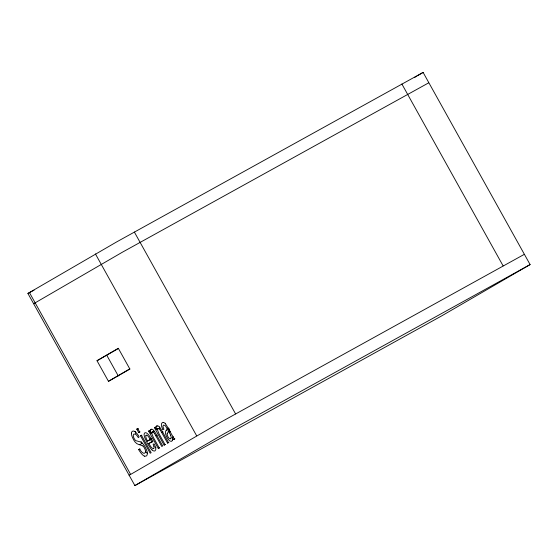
<?xml version="1.0" encoding="UTF-8"?>
<svg xmlns="http://www.w3.org/2000/svg" width="558" height="558" viewBox="0 0 558 558"><rect width="100%" height="100%" fill="white"/><g stroke="black" fill="none" stroke-linecap="round" stroke-linejoin="round"><path stroke-width="0.84" d="M131.43 433.231L131.458 432.924A13.239 4.157 61 0 1 132.386 431.327A14.236 4.471 61 0 1 134.29 431.264M169.785 430.267L168.474 430.992L167.93 432.464A47.493 14.913 61 0 1 167.595 432.98A19.523 6.131 61 0 0 167.191 433.719L167.149 433.915M162.817 429.395L163.926 429.262L162.985 426.661A2.943 0.921 61 0 1 162.936 426.312L163.348 425.238A12.13 3.808 61 0 1 163.585 425.091L165.091 425.524A2.19 0.691 61 0 1 165.356 425.789L167.184 428.684L166.682 429.869A57.042 17.912 61 0 1 166.117 430.65L165.845 431.027A17.451 5.482 61 0 0 165.552 431.564A8.251 2.588 61 0 0 165.426 432.917A5.587 1.758 61 0 0 165.907 434.891A5.517 1.73 61 0 0 166.94 437.172A6.647 2.086 61 0 0 167.323 437.856L167.784 438.588A5.141 1.618 61 0 0 169.179 440.332L169.493 440.625A5.301 1.667 61 0 0 170.099 441.085L171.411 441.336A10.735 3.369 61 0 0 172.317 440.185M146.001 435.407L146.056 435.338A6.633 2.079 61 0 1 146.287 435.177L146.705 435.149A4.973 1.562 61 0 1 147.633 435.659L150.458 439.355L151.776 438.623M150.953 429.235L150.374 430.295A6.682 2.099 61 0 0 150.416 431.341L150.834 433.099L154.12 431.278M156.742 425.852L156.163 426.912A6.682 2.099 61 0 0 156.198 427.958L156.617 429.716L159.909 427.895M27.935 293.431L116.741 241.865L423.103 72.407L530.1 264.576L441.259 316.135L134.897 485.593L27.9 293.424L34.059 290.174M423.145 72.414L417.517 75.742M428.621 82.877L122.467 252.16L33.626 303.719L34.01 303.559M134.855 485.586L223.695 434.026L530.1 264.576M524.122 254.448L217.962 423.738L129.128 475.29L129.505 475.13M414.761 77.353L416.826 76.146M97.008 360.726L118.303 348.276L129.763 368.866L108.468 381.316L97.008 360.726L118.547 348.436M108.468 381.316L130.007 369.026M136.856 429.228L137.77 428.69L139.66 432.08L138.74 432.617L136.856 429.228L138.168 428.502M140.539 435.84L141.453 435.31L151.134 452.698L150.214 453.229L140.539 435.84L141.851 435.114M159.623 447.774L158.312 448.499L148.63 431.111L149.453 430.63L150.834 433.099M165.412 444.391L164.101 445.117L154.42 427.728L155.243 427.247L156.617 429.716M145.994 435.4A5.322 1.674 61 0 0 145.854 436.998A5.789 1.82 61 0 0 145.945 437.402A5.608 1.765 61 0 0 146.552 439.23L147.445 441.113L150.458 439.355M153.576 448.569L153.29 448.618A5.42 1.702 61 0 1 152.006 447.948L151.685 447.662A5.657 1.779 61 0 1 151.016 446.93L148.742 443.568L152.766 441.218L148.958 435.275A8.314 2.609 61 0 0 147.933 434.145L147.207 433.496A8.126 2.553 61 0 0 145.784 432.694L144.71 432.896L144.201 433.796A8.286 2.602 61 0 0 144.187 435.303L144.369 436.293A8.496 2.664 61 0 0 144.808 437.807L147.458 443.512L150.799 448.583A8.265 2.595 61 0 0 151.574 449.448A8.426 2.644 61 0 0 152.069 449.929M158.312 448.499L159.225 447.962L153.297 437.284L151.839 433.685M164.101 445.117L165.015 444.58L159.086 433.901L157.628 430.302A5.552 1.744 61 0 1 157.83 428.614A6.403 2.009 61 0 1 157.97 428.516M160.153 429.988L160.781 430.95A14.71 4.617 61 0 1 161.681 432.513L167.567 443.087L168.481 442.55L162.001 430.915A23.924 7.512 61 0 0 161.353 429.793L160.885 429.025A6.598 2.072 61 0 0 159.386 427.003M173.524 436.802L172.213 437.528A7.268 2.281 61 0 0 173.587 439.578L174.542 439.007A7.554 2.372 61 0 1 173.147 437.06L167.505 427.058A23.792 7.47 61 0 0 166.891 425.991L166.451 425.273A5.42 1.702 61 0 0 165.049 423.41A5.754 1.807 61 0 0 163.703 422.539M138.74 432.617L140.058 431.885M154.42 427.728L157.216 426.152M148.63 431.111L151.427 429.534M167.184 428.684L168.502 427.958M131.444 433.238A7.226 2.267 61 0 0 131.841 435.861C133.209 439.285 135.015 443.638 138.977 444.6A56.693 17.8 61 0 0 139.667 444.719L142.297 443.261M161.681 432.513L162.999 431.78M157.21 435.163L155.891 435.896L161.778 446.47L162.692 445.933L156.212 434.298A23.924 7.512 61 0 0 155.57 433.175L155.096 432.408A6.598 2.072 61 0 0 153.603 430.385M166.124 430.65L169.409 428.83M147.445 441.113L151.392 438.93M168.474 430.992L169.074 432.073L170.385 431.348M148.742 443.568L152.69 441.385L152.892 441.734M140.072 448.981L138.761 449.706L139.542 448.904A7.819 2.455 61 0 0 141.495 451.708A5.699 1.793 61 0 0 142.827 452.845C144.668 454.449 146.335 451.861 145.338 450.166A3.822 1.2 61 0 0 142.925 445.919M173.587 439.565L174.905 438.839M167.567 443.087L168.886 442.361M170.504 438.825L169.667 438.734A3.013 0.949 61 0 1 167.812 436.426A3.013 0.949 61 0 1 167.107 433.824M139.667 444.719L142.932 445.961M144.529 456.13C147.64 457.121 147.891 452.901 146.88 450.983A7.603 2.385 61 0 0 145.345 447.411A6.933 2.176 61 0 0 141.983 442.885M163.682 422.483L163.145 422.378A15.743 4.945 61 0 0 162.273 422.629L161.388 423.947L161.555 426.173A8.433 2.644 61 0 0 162.831 429.395M141.446 441.929L140.951 441.636M141.997 442.94L140.344 441.915L135.733 440.646A3.202 1.004 61 0 1 134.443 439A3.871 1.214 61 0 1 134.164 438.497A3.404 1.067 61 0 1 133.481 436.9L133.229 435.303L133.76 434.229A16.077 5.05 61 0 1 134.08 434.026L135.65 434.284A4.729 1.486 61 0 1 136.912 435.533L138.342 437.625L139.158 436.844A8.447 2.651 61 0 0 136.689 433.259A7.931 2.49 61 0 0 134.318 431.334M154.364 433.371L154.991 434.333A14.71 4.617 61 0 1 155.891 435.896M151.992 442.355L150.053 438.741M401.865 83.979L503.093 265.845M134.366 232.058L235.595 413.931M95.425 253.918L196.646 435.784M106.794 355.306L118.254 375.897M29.407 292.511L130.628 474.377M169.074 432.073L170.455 434.822A3.822 1.2 61 0 1 170.567 435.107M153.945 446.581L153.101 444.126L154.252 443.945L155.054 445.912A7.979 2.504 61 0 1 155.759 448.799A7.707 2.42 61 0 1 155.731 449.762L154.859 451.024L153.415 450.892A8.182 2.567 61 0 1 152.069 449.929M165.454 423.829L165.328 423.208M172.659 437.639A5.141 1.618 61 0 1 172.345 437.263M169.409 431.048A5.587 1.758 61 0 1 169.374 430.727A8.251 2.588 61 0 1 169.388 429.911M172.185 437.5A12.681 3.983 61 0 1 172.338 440.213M170.671 435.177A6.291 1.974 61 0 1 170.434 438.686M156.854 426.04A6.912 2.169 61 0 1 159.365 426.884M158.026 428.614A3.913 1.228 61 0 1 160.16 429.897M151.072 429.423A6.912 2.169 61 0 1 153.576 430.267M152.243 431.997A3.913 1.228 61 0 1 154.371 433.28M152.181 431.899A6.403 2.009 61 0 0 152.048 432.004A5.552 1.744 61 0 0 151.832 433.678M156.017 447.746A8.426 2.644 61 0 1 155.515 447.265M153.994 446.63A5.231 1.646 61 0 1 153.555 448.52M135.789 433.678A7.226 2.267 61 0 1 135.378 431.536M136.982 428.9A14.236 4.471 61 0 1 138.098 429.032M147.577 453.542A9.249 2.902 61 0 1 145.875 452.022M144.571 456.221A9.249 2.902 61 0 1 138.74 449.72"/></g></svg>
